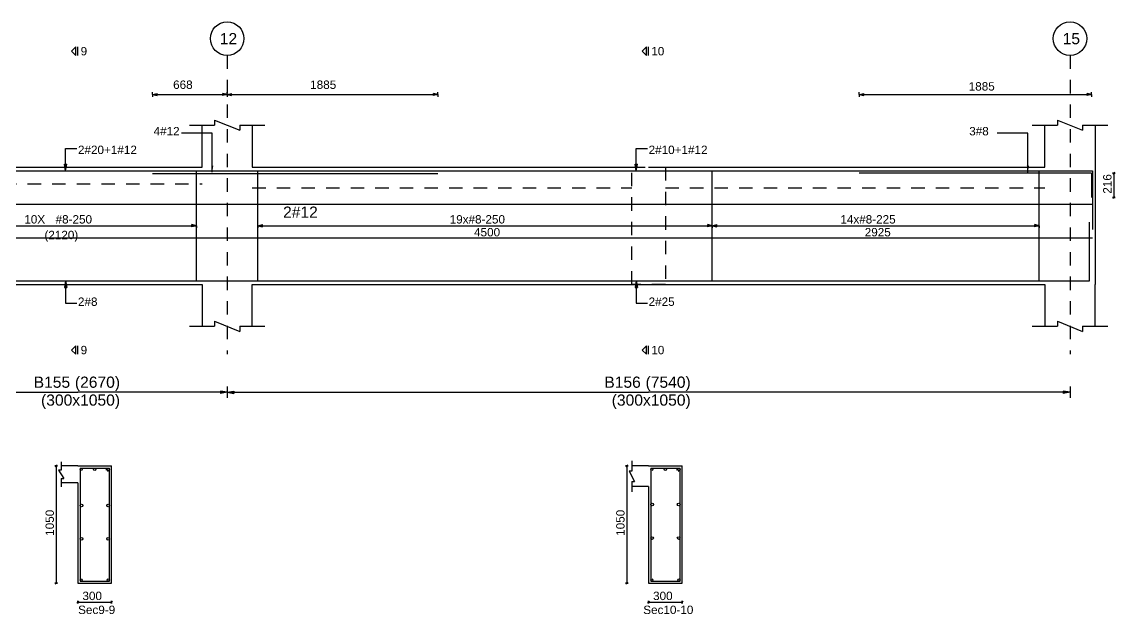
# Model space of a CAD drawing. Extents: x 0 to 98, y 3 to 248.
# Drawn here: x 78.57 to 88.35, y 242.55 to 247.86 of the extents above; entities that cross this region are included whole.
import ezdxf

# ---------------------------------------------------------------- set-up
doc = ezdxf.new("R2010")
doc.units = 0
doc.linetypes.add('ACAD_ISO02W100', pattern=[15, 12, -3])
for name, color, linetype in [('Axisline', 1, 'CONTINUOUS'), ('Axisline_Name', 2, 'CONTINUOUS'), ('Beam_bottombarlabeling', 2, 'CONTINUOUS'), ('Beam_Cross_Label', 4, 'CONTINUOUS'), ('Beam_CrossSection', 2, 'CONTINUOUS'), ('Beam_Dimensions_LS', 3, 'CONTINUOUS'), ('Beam_NameLS', 6, 'CONTINUOUS'), ('Beam_topbarsLabeling', 2, 'CONTINUOUS'), ('dim_all', 7, 'CONTINUOUS'), ('Extra_Topsteel_Labeling', 2, 'CONTINUOUS'), ('Extrabars', 7, 'CONTINUOUS'), ('Longsection', 2, 'CONTINUOUS'), ('main_botbars', 4, 'CONTINUOUS'), ('main_topbars', 4, 'CONTINUOUS'), ('SecondaryBeam', 2, 'CONTINUOUS'), ('SectionLine', 4, 'CONTINUOUS'), ('Sidefacebar', 140, 'CONTINUOUS'), ('Slabline', 253, 'CONTINUOUS'), ('span_dim', 7, 'CONTINUOUS'), ('spanline', 7, 'CONTINUOUS'), ('Stirrup_bar', 1, 'CONTINUOUS'), ('Stirrup_Dia_Spacing', 2, 'CONTINUOUS'), ('Stirrup_Length', 7, 'CONTINUOUS'), ('Stirrup_Numbers', 2, 'CONTINUOUS')]:
    doc.layers.add(name, color=color, linetype=linetype)
doc.styles.add('STRUDS_Arial', font='ARIAL.TTF', dxfattribs={"height": 0.04})

msp = doc.modelspace()

# ---------------------------------------------------------------- linework, layer by layer
at = {"layer": 'Axisline', "linetype": 'ACAD_ISO02W100', "ltscale": 0.01}
for p, q in [((80.41, 247.555), (80.41, 244.88)), ((87.95, 247.555), (87.95, 244.88))]:
    msp.add_line(p, q, dxfattribs=at)
at = {"layer": 'Axisline'}
for centre in [(80.41, 247.705), (87.95, 247.705)]:
    msp.add_circle(centre, 0.15, dxfattribs=at)
at = {"layer": 'Beam_bottombarlabeling'}
for p, q in [((78.965, 245.538), (78.955, 245.478)), ((78.965, 245.538), (78.965, 245.338)), ((78.965, 245.538), (78.975, 245.478)), ((84.07, 245.538), (84.06, 245.478)), ((84.07, 245.538), (84.07, 245.338)), ((84.07, 245.538), (84.08, 245.478)), ((78.955, 245.478), (78.975, 245.478)), ((84.06, 245.478), (84.08, 245.478)), ((78.965, 245.338), (79.065, 245.338)), ((84.07, 245.338), (84.17, 245.338))]:
    msp.add_line(p, q, dxfattribs=at)
for points in [[(78.965, 245.538), (78.955, 245.478), (78.965, 245.538), (78.975, 245.478)], [(84.07, 245.538), (84.06, 245.478), (84.07, 245.538), (84.08, 245.478)]]:
    msp.add_solid(points, dxfattribs=at)
at = {"layer": 'Beam_CrossSection'}
for p, q in [((78.925, 243.918), (78.925, 243.843)), ((84.03, 243.926), (84.03, 243.834)), ((78.925, 243.843), (78.9, 243.843)), ((78.9, 243.843), (78.95, 243.768)), ((79.075, 243.88), (78.925, 243.88)), ((79.075, 243.88), (79.375, 243.88)), ((79.075, 243.88), (79.075, 243.88)), ((79.375, 242.83), (79.375, 243.88)), ((79.375, 243.88), (79.375, 243.88)), ((84.03, 243.834), (84.005, 243.834)), ((84.005, 243.834), (84.055, 243.741)), ((84.18, 243.88), (84.03, 243.88)), ((84.18, 243.88), (84.48, 243.88)), ((84.18, 243.88), (84.18, 243.88)), ((84.48, 242.83), (84.48, 243.88)), ((84.48, 243.88), (84.48, 243.88)), ((78.925, 243.768), (78.925, 243.693)), ((78.925, 243.768), (78.95, 243.768)), ((79.075, 243.73), (78.925, 243.73)), ((79.075, 243.73), (79.075, 242.83)), ((84.03, 243.741), (84.03, 243.649)), ((84.03, 243.741), (84.055, 243.741)), ((84.18, 243.695), (84.03, 243.695)), ((84.18, 243.695), (84.18, 242.83)), ((79.075, 242.83), (79.375, 242.83)), ((84.18, 242.83), (84.48, 242.83))]:
    msp.add_line(p, q, dxfattribs=at)
at = {"layer": 'Beam_topbarsLabeling'}
for p, q in [((78.965, 246.522), (78.965, 246.722)), ((78.965, 246.722), (79.065, 246.722)), ((84.07, 246.522), (84.07, 246.722)), ((84.07, 246.722), (84.17, 246.722)), ((78.965, 246.522), (78.955, 246.582)), ((78.955, 246.582), (78.975, 246.582)), ((78.965, 246.522), (78.975, 246.582)), ((78.965, 246.582), (78.97, 246.582)), ((84.07, 246.522), (84.06, 246.582)), ((84.06, 246.582), (84.08, 246.582)), ((84.07, 246.522), (84.08, 246.582)), ((84.07, 246.582), (84.075, 246.582))]:
    msp.add_line(p, q, dxfattribs=at)
for points in [[(78.965, 246.522), (78.955, 246.582), (78.965, 246.522), (78.975, 246.582)], [(84.07, 246.522), (84.06, 246.582), (84.07, 246.522), (84.08, 246.582)]]:
    msp.add_solid(points, dxfattribs=at)
at = {"layer": 'dim_all'}
for p, q in [((79.7425, 247.205), (79.7425, 247.225)), ((79.7425, 247.205), (79.7425, 247.218)), ((79.7425, 247.205), (79.7425, 247.218)), ((79.7425, 247.205), (79.7825, 247.215)), ((79.7425, 247.205), (79.7425, 247.185)), ((79.7425, 247.205), (79.7825, 247.195)), ((79.7425, 247.205), (79.7425, 247.193)), ((79.7425, 247.205), (79.7425, 247.193)), ((79.7425, 247.205), (82.295, 247.205)), ((79.7825, 247.195), (79.7825, 247.215)), ((80.41, 247.205), (80.37, 247.215)), ((80.37, 247.195), (80.37, 247.215)), ((80.41, 247.205), (80.37, 247.215)), ((80.37, 247.195), (80.37, 247.215)), ((80.41, 247.205), (80.37, 247.195)), ((80.41, 247.205), (80.37, 247.195)), ((80.41, 247.205), (80.41, 247.225)), ((80.41, 247.205), (80.41, 247.225)), ((80.41, 247.205), (80.41, 247.225)), ((80.41, 247.205), (80.41, 247.225)), ((80.41, 247.205), (80.41, 247.218)), ((80.41, 247.205), (80.41, 247.218)), ((80.41, 247.205), (80.41, 247.218)), ((80.41, 247.205), (80.41, 247.218)), ((80.41, 247.205), (80.45, 247.215)), ((80.41, 247.205), (80.45, 247.215)), ((80.41, 247.205), (80.41, 247.185)), ((80.41, 247.205), (80.45, 247.195)), ((80.41, 247.205), (80.41, 247.185)), ((80.41, 247.205), (80.41, 247.193)), ((80.41, 247.205), (80.41, 247.193)), ((80.41, 247.205), (80.41, 247.193)), ((80.41, 247.205), (80.41, 247.193)), ((80.41, 247.205), (80.41, 247.205)), ((80.41, 247.205), (80.41, 247.185)), ((80.41, 247.205), (80.45, 247.195)), ((80.41, 247.205), (80.41, 247.185)), ((80.45, 247.195), (80.45, 247.215)), ((80.45, 247.195), (80.45, 247.215)), ((82.295, 247.205), (82.255, 247.215)), ((82.255, 247.195), (82.255, 247.215)), ((82.295, 247.205), (82.255, 247.195)), ((82.295, 247.205), (82.295, 247.225)), ((82.295, 247.205), (82.295, 247.218)), ((82.295, 247.205), (82.295, 247.218)), ((82.295, 247.205), (82.295, 247.185)), ((82.295, 247.205), (82.295, 247.193)), ((82.295, 247.205), (82.295, 247.193)), ((86.065, 247.205), (86.065, 247.225)), ((86.065, 247.205), (86.065, 247.218)), ((86.065, 247.205), (86.065, 247.218)), ((86.065, 247.205), (86.105, 247.215)), ((86.065, 247.205), (86.065, 247.185)), ((86.065, 247.205), (86.105, 247.195)), ((86.065, 247.205), (86.065, 247.193)), ((86.065, 247.205), (86.065, 247.193)), ((86.065, 247.205), (88.142, 247.205)), ((86.105, 247.195), (86.105, 247.215)), ((88.142, 247.205), (88.102, 247.215)), ((88.102, 247.195), (88.102, 247.215)), ((88.142, 247.205), (88.102, 247.195)), ((88.142, 247.205), (88.142, 247.225)), ((88.142, 247.205), (88.142, 247.218)), ((88.142, 247.205), (88.142, 247.218)), ((88.142, 247.205), (88.142, 247.185)), ((88.142, 247.205), (88.142, 247.193)), ((88.142, 247.205), (88.142, 247.193)), ((88.341, 246.501), (88.3285, 246.501)), ((88.341, 246.501), (88.3322, 246.492)), ((88.341, 246.501), (88.3499, 246.509)), ((88.341, 246.501), (88.3535, 246.501)), ((88.341, 246.501), (88.341, 246.284)), ((88.341, 246.284), (88.3285, 246.284)), ((88.341, 246.284), (88.3322, 246.275)), ((88.341, 246.284), (88.3499, 246.293)), ((88.341, 246.284), (88.3535, 246.284)), ((78.88, 243.88), (78.8675, 243.88)), ((78.88, 243.88), (78.8712, 243.871)), ((78.88, 243.88), (78.8889, 243.889)), ((78.88, 243.88), (78.8925, 243.88)), ((78.88, 243.88), (78.88, 242.83)), ((83.985, 243.88), (83.9725, 243.88)), ((83.985, 243.88), (83.9762, 243.871)), ((83.985, 243.88), (83.9939, 243.889)), ((83.985, 243.88), (83.9975, 243.88)), ((83.985, 243.88), (83.985, 242.83)), ((78.88, 242.83), (78.8675, 242.83)), ((78.88, 242.83), (78.8712, 242.821)), ((78.88, 242.83), (78.8889, 242.839)), ((78.88, 242.83), (78.8925, 242.83)), ((83.985, 242.83), (83.9725, 242.83)), ((83.985, 242.83), (83.9762, 242.821)), ((83.985, 242.83), (83.9939, 242.839)), ((83.985, 242.83), (83.9975, 242.83)), ((79.075, 242.66), (79.0662, 242.651)), ((79.075, 242.66), (79.075, 242.673)), ((79.075, 242.66), (79.0839, 242.669)), ((79.075, 242.66), (79.075, 242.648)), ((79.075, 242.66), (79.375, 242.66)), ((79.375, 242.66), (79.3662, 242.651)), ((79.375, 242.66), (79.375, 242.673)), ((79.375, 242.66), (79.3839, 242.669)), ((79.375, 242.66), (79.375, 242.648)), ((84.18, 242.66), (84.1712, 242.651)), ((84.18, 242.66), (84.18, 242.673)), ((84.18, 242.66), (84.1889, 242.669)), ((84.18, 242.66), (84.18, 242.648)), ((84.18, 242.66), (84.48, 242.66)), ((84.48, 242.66), (84.4712, 242.651)), ((84.48, 242.66), (84.48, 242.673)), ((84.48, 242.66), (84.4889, 242.669)), ((84.48, 242.66), (84.48, 242.648))]:
    msp.add_line(p, q, dxfattribs=at)
for points in [[(79.7425, 247.205), (79.7825, 247.215), (79.7425, 247.205), (79.7825, 247.195)], [(80.41, 247.205), (80.37, 247.215), (80.41, 247.205), (80.37, 247.195)], [(80.41, 247.205), (80.37, 247.215), (80.41, 247.205), (80.37, 247.195)], [(80.41, 247.205), (80.45, 247.215), (80.41, 247.205), (80.45, 247.195)], [(80.41, 247.205), (80.45, 247.215), (80.41, 247.205), (80.45, 247.195)], [(82.295, 247.205), (82.255, 247.215), (82.295, 247.205), (82.255, 247.195)], [(86.065, 247.205), (86.105, 247.215), (86.065, 247.205), (86.105, 247.195)], [(88.142, 247.205), (88.102, 247.215), (88.142, 247.205), (88.102, 247.195)]]:
    msp.add_solid(points, dxfattribs=at)
at = {"layer": 'Extra_Topsteel_Labeling'}
for p, q in [((80.2765, 246.859), (80.0015, 246.859)), ((80.2765, 246.509), (80.2765, 246.859)), ((87.573, 246.859), (87.298, 246.859)), ((87.573, 246.509), (87.573, 246.859))]:
    msp.add_line(p, q, dxfattribs=at)
for points in [[(80.2765, 246.509), (80.2665, 246.569), (80.2765, 246.509), (80.2865, 246.569)], [(87.573, 246.509), (87.563, 246.569), (87.573, 246.509), (87.583, 246.569)]]:
    msp.add_solid(points, dxfattribs=at)
at = {"layer": 'Extrabars'}
for p, q in [((82.295, 246.496), (79.7425, 246.496)), ((88.142, 246.501), (86.065, 246.501)), ((88.142, 246.501), (88.142, 246.284))]:
    msp.add_line(p, q, dxfattribs=at)
at = {"layer": 'Longsection'}
for p, q in [((80.2975, 246.975), (80.2975, 246.93)), ((80.2975, 246.975), (80.5225, 246.885)), ((87.8375, 246.975), (87.8375, 246.93)), ((87.8375, 246.975), (88.0625, 246.885)), ((80.0725, 246.93), (80.185, 246.93)), ((80.0725, 246.93), (80.2975, 246.93)), ((80.185, 246.555), (80.185, 246.93)), ((80.5225, 246.93), (80.5225, 246.885)), ((80.5225, 246.93), (80.7475, 246.93)), ((80.635, 246.93), (80.635, 246.555)), ((87.6125, 246.93), (87.725, 246.93)), ((87.6125, 246.93), (87.8375, 246.93)), ((87.725, 246.555), (87.725, 246.93)), ((88.0625, 246.93), (88.0625, 246.885)), ((88.0625, 246.93), (88.2875, 246.93)), ((88.175, 246.93), (88.175, 246.555)), ((77.965, 246.555), (80.185, 246.555)), ((80.635, 246.555), (84.03, 246.555)), ((84.18, 246.555), (87.725, 246.555)), ((88.175, 246.555), (88.175, 245.505)), ((77.965, 245.505), (80.185, 245.505)), ((80.185, 245.505), (80.185, 245.13)), ((80.635, 245.13), (80.635, 245.505)), ((80.635, 245.505), (84.03, 245.505)), ((84.03, 245.505), (87.725, 245.505)), ((87.725, 245.505), (87.725, 245.13)), ((88.175, 245.13), (88.175, 245.505)), ((80.0725, 245.13), (80.185, 245.13)), ((80.0725, 245.13), (80.2975, 245.13)), ((80.2975, 245.175), (80.2975, 245.13)), ((80.2975, 245.175), (80.5225, 245.085)), ((80.5225, 245.13), (80.5225, 245.085)), ((80.5225, 245.13), (80.7475, 245.13)), ((87.6125, 245.13), (87.725, 245.13)), ((87.6125, 245.13), (87.8375, 245.13)), ((87.8375, 245.175), (87.8375, 245.13)), ((87.8375, 245.175), (88.0625, 245.085)), ((88.0625, 245.13), (88.0625, 245.085)), ((88.0625, 245.13), (88.2875, 245.13))]:
    msp.add_line(p, q, dxfattribs=at)
at = {"layer": 'main_botbars'}
for p, q in [((77.54, 246.522), (80.61, 246.522)), ((80.21, 246.522), (88.15, 246.522)), ((88.15, 246.522), (88.15, 245.997)), ((88.125, 245.538), (88.125, 246.063)), ((77.565, 245.538), (80.585, 245.538)), ((80.235, 245.538), (88.125, 245.538))]:
    msp.add_line(p, q, dxfattribs=at)
for centre in [(79.1038, 242.859), (79.3463, 242.859), (84.2088, 242.859), (84.4513, 242.859)]:
    msp.add_circle(centre, 0.01, dxfattribs=at)
at = {"layer": 'main_topbars'}
for centre in [(79.1038, 243.851), (79.225, 243.851), (79.3463, 243.851), (84.2088, 243.851), (84.33, 243.851), (84.4513, 243.851)]:
    msp.add_circle(centre, 0.01, dxfattribs=at)
at = {"layer": 'SecondaryBeam', "linetype": 'ACAD_ISO02W100', "ltscale": 0.01}
for p, q in [((84.03, 246.555), (84.33, 246.555)), ((84.03, 245.505), (84.03, 246.555)), ((84.33, 246.555), (84.33, 245.505)), ((84.33, 245.505), (84.03, 245.505))]:
    msp.add_line(p, q, dxfattribs=at)
at = {"layer": 'SectionLine'}
for p, q in [((79.055, 247.63), (79.0175, 247.593)), ((79.055, 247.555), (79.0175, 247.593)), ((79.055, 247.555), (79.055, 247.63)), ((79.075, 247.555), (79.075, 247.63)), ((84.16, 247.63), (84.1225, 247.593)), ((84.16, 247.555), (84.1225, 247.593)), ((84.16, 247.555), (84.16, 247.63)), ((84.18, 247.555), (84.18, 247.63)), ((79.055, 244.955), (79.0175, 244.918)), ((79.055, 244.88), (79.0175, 244.918)), ((79.055, 244.88), (79.055, 244.955)), ((79.075, 244.88), (79.075, 244.955)), ((84.16, 244.955), (84.1225, 244.918)), ((84.16, 244.88), (84.1225, 244.918)), ((84.16, 244.88), (84.16, 244.955)), ((84.18, 244.88), (84.18, 244.955))]:
    msp.add_line(p, q, dxfattribs=at)
at = {"layer": 'Sidefacebar'}
for p, q in [((77.54, 246.222), (80.61, 246.222)), ((80.21, 246.222), (88.15, 246.222)), ((77.54, 245.922), (80.61, 245.922)), ((80.21, 245.922), (88.15, 245.922))]:
    msp.add_line(p, q, dxfattribs=at)
for centre in [(79.106, 243.527), (79.344, 243.527), (84.211, 243.535), (84.449, 243.535), (79.106, 243.227), (79.344, 243.227), (84.211, 243.235), (84.449, 243.235)]:
    msp.add_circle(centre, 0.012, dxfattribs=at)
at = {"layer": 'Slabline', "linetype": 'ACAD_ISO02W100', "ltscale": 0.01}
for p, q in [((77.965, 246.405), (80.185, 246.405)), ((80.635, 246.37), (84.03, 246.37)), ((84.33, 246.37), (87.725, 246.37))]:
    msp.add_line(p, q, dxfattribs=at)
at = {"layer": 'spanline'}
for p, q in [((77.74, 244.54), (79.075, 244.54)), ((80.41, 244.54), (79.075, 244.54)), ((80.41, 244.54), (80.35, 244.55)), ((80.35, 244.55), (80.35, 244.53)), ((80.41, 244.54), (80.35, 244.53)), ((80.41, 244.59), (80.41, 244.49)), ((80.41, 244.59), (80.41, 244.49)), ((80.41, 244.54), (80.47, 244.55)), ((80.41, 244.54), (84.18, 244.54)), ((80.41, 244.54), (80.47, 244.53)), ((80.47, 244.55), (80.47, 244.53)), ((87.95, 244.54), (84.18, 244.54)), ((87.95, 244.54), (87.89, 244.55)), ((87.89, 244.55), (87.89, 244.53)), ((87.95, 244.54), (87.89, 244.53)), ((87.95, 244.59), (87.95, 244.49))]:
    msp.add_line(p, q, dxfattribs=at)
for points in [[(80.41, 244.54), (80.35, 244.55), (80.41, 244.54), (80.35, 244.53)], [(80.41, 244.54), (80.47, 244.55), (80.41, 244.54), (80.47, 244.53)], [(87.95, 244.54), (87.89, 244.55), (87.95, 244.54), (87.89, 244.53)]]:
    msp.add_solid(points, dxfattribs=at)
at = {"layer": 'Stirrup_bar'}
for p, q in [((80.135, 245.538), (80.135, 246.522)), ((80.685, 245.538), (80.685, 246.522)), ((84.75, 245.538), (84.75, 246.522)), ((87.675, 245.538), (87.675, 246.522)), ((79.0938, 243.861), (79.0938, 242.849)), ((79.0938, 243.861), (79.3563, 243.861)), ((79.3392, 243.858), (79.325, 243.844)), ((79.3533, 243.844), (79.3392, 243.83)), ((79.3563, 242.849), (79.3563, 243.861)), ((84.1988, 243.861), (84.1988, 242.849)), ((84.1988, 243.861), (84.4613, 243.861)), ((84.4442, 243.858), (84.4301, 243.844)), ((84.4583, 243.844), (84.4442, 243.83)), ((84.4613, 242.849), (84.4613, 243.861)), ((79.0938, 242.849), (79.3563, 242.849)), ((84.1988, 242.849), (84.4613, 242.849))]:
    msp.add_line(p, q, dxfattribs=at)
at = {"layer": 'Stirrup_Length'}
for p, q in [((78.015, 246.03), (80.135, 246.03)), ((80.135, 246.03), (80.095, 246.04)), ((80.095, 246.02), (80.095, 246.04)), ((80.135, 246.03), (80.095, 246.02)), ((80.135, 246.03), (80.135, 246.05)), ((80.135, 246.03), (80.135, 246.01)), ((80.685, 246.03), (80.685, 246.05)), ((80.685, 246.03), (80.725, 246.04)), ((80.685, 246.03), (87.675, 246.03)), ((80.685, 246.03), (80.685, 246.01)), ((80.685, 246.03), (80.725, 246.02)), ((80.725, 246.02), (80.725, 246.04)), ((84.75, 246.03), (84.71, 246.04)), ((84.71, 246.02), (84.71, 246.04)), ((84.75, 246.03), (84.71, 246.02)), ((84.75, 246.03), (84.75, 246.05)), ((84.75, 246.03), (84.75, 246.05)), ((84.75, 246.03), (84.79, 246.04)), ((84.75, 246.03), (84.75, 246.01)), ((84.75, 246.03), (84.79, 246.02)), ((84.75, 246.03), (84.75, 246.01)), ((84.79, 246.02), (84.79, 246.04)), ((87.675, 246.03), (87.635, 246.04)), ((87.635, 246.02), (87.635, 246.04)), ((87.675, 246.03), (87.635, 246.02)), ((87.675, 246.03), (87.675, 246.05)), ((87.675, 246.03), (87.675, 246.01))]:
    msp.add_line(p, q, dxfattribs=at)
for points in [[(80.135, 246.03), (80.095, 246.04), (80.135, 246.03), (80.095, 246.02)], [(80.685, 246.03), (80.725, 246.04), (80.685, 246.03), (80.725, 246.02)], [(84.75, 246.03), (84.71, 246.04), (84.75, 246.03), (84.71, 246.02)], [(84.75, 246.03), (84.79, 246.04), (84.75, 246.03), (84.79, 246.02)], [(87.675, 246.03), (87.635, 246.04), (87.675, 246.03), (87.635, 246.02)]]:
    msp.add_solid(points, dxfattribs=at)

# ---------------------------------------------------------------- texts
at = {"layer": 'Axisline_Name', "style": 'STRUDS_Arial'}
for s, p in [('12', (80.344, 247.655)), ('15', (87.884, 247.655))]:
    msp.add_text(s, height=0.1, dxfattribs=at).set_placement(p)
at = {"layer": 'Beam_bottombarlabeling', "style": 'STRUDS_Arial'}
for s, p in [('2#8', (79.075, 245.313)), ('2#25', (84.18, 245.313))]:
    msp.add_text(s, height=0.075, dxfattribs=at).set_placement(p)
at = {"layer": 'Beam_Cross_Label', "style": 'STRUDS_Arial'}
for s, p in [('Sec9-9', (79.0765, 242.555)), ('Sec10-10', (84.132, 242.555))]:
    msp.add_text(s, height=0.075, dxfattribs=at).set_placement(p)
at = {"layer": 'Beam_Dimensions_LS', "style": 'STRUDS_Arial'}
for p in [(78.745, 244.42), (83.85, 244.42)]:
    msp.add_text('(300x1050)', height=0.1, dxfattribs=at).set_placement(p)
at = {"layer": 'Beam_NameLS', "style": 'STRUDS_Arial'}
for s, p in [('B155', (78.679, 244.58)), ('B156', (83.784, 244.58))]:
    msp.add_text(s, height=0.1, dxfattribs=at).set_placement(p)
at = {"layer": 'Beam_topbarsLabeling', "style": 'STRUDS_Arial'}
for s, p in [('2#20+1#12', (79.075, 246.672)), ('2#10+1#12', (84.18, 246.672))]:
    msp.add_text(s, height=0.075, dxfattribs=at).set_placement(p)
at = {"layer": 'dim_all', "style": 'STRUDS_Arial'}
for s, p in [('668', (79.9263, 247.255)), ('1885', (81.1525, 247.255)), ('1885', (87.0435, 247.24)), ('300', (79.115, 242.68)), ('300', (84.22, 242.68))]:
    msp.add_text(s, height=0.075, dxfattribs=at).set_placement(p)
for s, p in [('216', (88.321, 246.317)), ('1050', (78.86, 243.255)), ('1050', (83.965, 243.255))]:
    msp.add_text(s, height=0.075, rotation=90, dxfattribs=at).set_placement(p)
at = {"layer": 'Extra_Topsteel_Labeling', "style": 'STRUDS_Arial'}
for s, p in [('4#12', (79.7515, 246.839)), ('3#8', (87.048, 246.839))]:
    msp.add_text(s, height=0.075, dxfattribs=at).set_placement(p)
at = {"layer": 'SectionLine', "style": 'STRUDS_Arial'}
for s, p in [('9', (79.099, 247.555)), ('10', (84.204, 247.555)), ('9', (79.099, 244.88)), ('10', (84.204, 244.88))]:
    msp.add_text(s, height=0.075, dxfattribs=at).set_placement(p)
at = {"layer": 'Sidefacebar', "style": 'STRUDS_Arial'}
msp.add_text('2#12', height=0.1, dxfattribs=at).set_placement((80.91, 246.102))
at = {"layer": 'span_dim', "style": 'STRUDS_Arial'}
for s, p in [(' (2670) ', (79.009, 244.58)), (' (7540) ', (84.114, 244.58))]:
    msp.add_text(s, height=0.1, dxfattribs=at).set_placement(p)
at = {"layer": 'Stirrup_Dia_Spacing', "style": 'STRUDS_Arial'}
for s, p in [('#8-250', (78.875, 246.05)), ('#8-250', (82.569, 246.05)), ('#8-225', (86.064, 246.05)), ('4500', (82.6185, 245.935)), ('2925', (86.1135, 245.935))]:
    msp.add_text(s, height=0.075, dxfattribs=at).set_placement(p)
at = {"layer": 'Stirrup_Length', "style": 'STRUDS_Arial'}
msp.add_text('(2120)', height=0.075, dxfattribs=at).set_placement((78.775, 245.91))
at = {"layer": 'Stirrup_Numbers', "style": 'STRUDS_Arial'}
for s, p in [('10X', (78.595, 246.05)), ('19x', (82.4005, 246.05)), ('14x', (85.8955, 246.05))]:
    msp.add_text(s, height=0.075, dxfattribs=at).set_placement(p)

doc.saveas('drawing.dxf')
